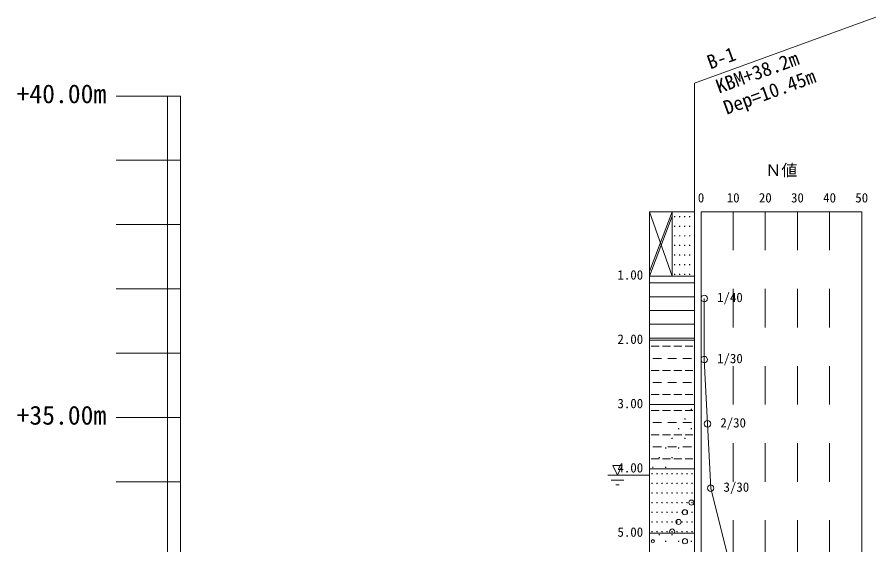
# Model space of a CAD drawing. Units: millimetres, scale not verified. Extents: x 3460 to 48790, y 9883 to 26226.
# Drawn here: x 3460 to 16819, y 18019 to 26226 of the extents above; entities that cross this region are included whole.
import ezdxf
from ezdxf.enums import TextEntityAlignment as Align

# ---------------------------------------------------------------- set-up
doc = ezdxf.new("R2010")
doc.units = ezdxf.units.MM
doc.header["$LTSCALE"] = 100
doc.linetypes.add('DASHED_SPACED', pattern=[12, 6, -6])
for name, color, linetype, lineweight in [('0_2', 7, 'Continuous', 13), ('1', 3, 'Continuous', 13), ('2', 7, 'Continuous', 13), ('3', 3, 'Continuous', 13), ('4', 3, 'Continuous', 13), ('5', 7, 'Continuous', 13), ('6', 7, 'Continuous', 13)]:
    doc.layers.add(name, color=color, linetype=linetype, lineweight=lineweight)
doc.styles.add('ＭＳ ゴシック', font='')
doc.styles.get('ＭＳ ゴシック').set_extended_font_data('MS Gothic')

msp = doc.modelspace()

# ---------------------------------------------------------------- linework, layer by layer
at = {"layer": '0_2', "color": 3}
for p, q in [((14000, 25200), (16819.1, 26226.1)), ((14000, 23200), (14000, 25200))]:
    msp.add_line(p, q, dxfattribs=at)
at = {"layer": '1'}
for p, q in [((12800, 19100), (12725, 19250)), ((12725, 19250), (12875, 19250)), ((12800, 19100), (12875, 19250)), ((12650, 19100), (12950, 19100)), ((12700, 19025), (12900, 19025)), ((12800, 19100), (13300, 19100)), ((12775, 18950), (12825, 18950))]:
    msp.add_line(p, q, dxfattribs=at)
at = {"layer": '2', "color": 3}
for p, q in [((14100, 23200), (16600, 23200)), ((14100, 12750), (14100, 23200)), ((16600, 23200), (16600, 12750))]:
    msp.add_line(p, q, dxfattribs=at)
at = {"layer": '2', "color": 4, "linetype": 'DASHED_SPACED'}
for p, q in [((14600, 23200), (14600, 12750)), ((15100, 23200), (15100, 12750)), ((15600, 23200), (15600, 12750)), ((16100, 23200), (16100, 12750))]:
    msp.add_line(p, q, dxfattribs=at)
at = {"layer": '2'}
for p, q in [((14150, 21850), (14150, 20900)), ((14150, 20900), (14200, 19900)), ((14200, 19900), (14250, 18900)), ((14250, 18900), (14500, 17900))]:
    msp.add_line(p, q, dxfattribs=at)
for centre in [(14150, 21850), (14150, 20900), (14200, 19900), (14250, 18900)]:
    msp.add_circle(centre, 50, dxfattribs=at)
at = {"layer": '3'}
for p, q in [((14100, 23200), (16600, 23200)), ((14100, 12750), (14100, 23200)), ((16600, 23200), (16600, 12750))]:
    msp.add_line(p, q, dxfattribs=at)
at = {"layer": '4'}
for p, q in [((14000, 23200), (13300, 23200)), ((13300, 23200), (13300, 12750)), ((14000, 12750), (14000, 23200)), ((13300, 22200), (14000, 22200)), ((13300, 21200), (14000, 21200)), ((13300, 20200), (14000, 20200)), ((13300, 19200), (14000, 19200)), ((13300, 18200), (14000, 18200))]:
    msp.add_line(p, q, dxfattribs=at)
at = {"layer": '5'}
for p, q in [((13650, 22200), (13300, 23200)), ((13300, 22270), (13650, 23200)), ((13300, 22200), (13650, 23130)), ((13650, 22200), (13650, 23200)), ((13681.4, 23125), (13696.4, 23125)), ((13688.9, 23117.5), (13688.9, 23132.5)), ((13759.2, 23125), (13774.2, 23125)), ((13766.7, 23117.5), (13766.7, 23132.5)), ((13836.9, 23125), (13851.9, 23125)), ((13844.4, 23117.5), (13844.4, 23132.5)), ((13914.7, 23125), (13929.7, 23125)), ((13922.2, 23117.5), (13922.2, 23132.5)), ((13992.5, 23125), (14000, 23125)), ((14000, 23117.5), (14000, 23132.5)), ((13688.9, 22967.5), (13688.9, 22982.5)), ((13766.7, 22967.5), (13766.7, 22982.5)), ((13844.4, 22967.5), (13844.4, 22982.5)), ((13922.2, 22967.5), (13922.2, 22982.5)), ((14000, 22967.5), (14000, 22982.5)), ((13681.4, 22975), (13696.4, 22975)), ((13759.2, 22975), (13774.2, 22975)), ((13836.9, 22975), (13851.9, 22975)), ((13914.7, 22975), (13929.7, 22975)), ((13992.5, 22975), (14000, 22975)), ((13681.4, 22825), (13696.4, 22825)), ((13688.9, 22817.5), (13688.9, 22832.5)), ((13759.2, 22825), (13774.2, 22825)), ((13766.7, 22817.5), (13766.7, 22832.5)), ((13836.9, 22825), (13851.9, 22825)), ((13844.4, 22817.5), (13844.4, 22832.5)), ((13914.7, 22825), (13929.7, 22825)), ((13922.2, 22817.5), (13922.2, 22832.5)), ((13992.5, 22825), (14000, 22825)), ((14000, 22817.5), (14000, 22832.5)), ((13681.4, 22675), (13696.4, 22675)), ((13688.9, 22667.5), (13688.9, 22682.5)), ((13759.2, 22675), (13774.2, 22675)), ((13766.7, 22667.5), (13766.7, 22682.5)), ((13836.9, 22675), (13851.9, 22675)), ((13844.4, 22667.5), (13844.4, 22682.5)), ((13914.7, 22675), (13929.7, 22675)), ((13922.2, 22667.5), (13922.2, 22682.5)), ((13992.5, 22675), (14000, 22675)), ((14000, 22667.5), (14000, 22682.5)), ((13681.4, 22525), (13696.4, 22525)), ((13688.9, 22517.5), (13688.9, 22532.5)), ((13759.2, 22525), (13774.2, 22525)), ((13766.7, 22517.5), (13766.7, 22532.5)), ((13836.9, 22525), (13851.9, 22525)), ((13844.4, 22517.5), (13844.4, 22532.5)), ((13914.7, 22525), (13929.7, 22525)), ((13922.2, 22517.5), (13922.2, 22532.5)), ((13992.5, 22525), (14000, 22525)), ((14000, 22517.5), (14000, 22532.5)), ((13681.4, 22375), (13696.4, 22375)), ((13688.9, 22367.5), (13688.9, 22382.5)), ((13759.2, 22375), (13774.2, 22375)), ((13766.7, 22367.5), (13766.7, 22382.5)), ((13836.9, 22375), (13851.9, 22375)), ((13844.4, 22367.5), (13844.4, 22382.5)), ((13914.7, 22375), (13929.7, 22375)), ((13922.2, 22367.5), (13922.2, 22382.5)), ((13992.5, 22375), (14000, 22375)), ((14000, 22367.5), (14000, 22382.5)), ((13681.4, 22225), (13696.4, 22225)), ((13688.9, 22217.5), (13688.9, 22232.5)), ((13759.2, 22225), (13774.2, 22225)), ((13766.7, 22217.5), (13766.7, 22232.5)), ((13836.9, 22225), (13851.9, 22225)), ((13844.4, 22217.5), (13844.4, 22232.5)), ((13914.7, 22225), (13929.7, 22225)), ((13922.2, 22217.5), (13922.2, 22232.5)), ((13992.5, 22225), (14000, 22225)), ((14000, 22217.5), (14000, 22232.5)), ((13300, 22092.9), (14000, 22092.9)), ((13300, 21878.6), (14000, 21878.6)), ((13300, 21664.3), (14000, 21664.3)), ((13300, 21450), (14000, 21450)), ((13300, 21235.7), (14000, 21235.7)), ((13326.2, 21106.2), (13448.8, 21106.2)), ((13501.2, 21106.2), (13623.8, 21106.2)), ((13676.2, 21106.2), (13798.8, 21106.2)), ((13851.2, 21106.2), (13973.8, 21106.2)), ((13351, 20918.8), (13482.3, 20918.8)), ((13584.4, 20918.8), (13715.6, 20918.8)), ((13817.7, 20918.8), (13949, 20918.8)), ((13326.2, 20731.2), (13448.8, 20731.2)), ((13501.2, 20731.2), (13623.8, 20731.2)), ((13676.2, 20731.2), (13798.8, 20731.2)), ((13851.2, 20731.2), (13973.8, 20731.2)), ((13351, 20543.8), (13482.3, 20543.8)), ((13584.4, 20543.8), (13715.6, 20543.8)), ((13817.7, 20543.8), (13949, 20543.8)), ((13326.2, 20356.2), (13448.8, 20356.2)), ((13501.2, 20356.2), (13623.8, 20356.2)), ((13676.2, 20356.2), (13798.8, 20356.2)), ((13851.2, 20356.2), (13973.8, 20356.2)), ((13326.2, 20106.2), (13448.8, 20106.2)), ((13501.2, 20106.2), (13623.8, 20106.2)), ((13676.2, 20106.2), (13798.8, 20106.2)), ((13851.2, 20106.2), (13973.8, 20106.2)), ((13942.5, 20125), (13957.5, 20125)), ((13950, 20117.5), (13950, 20132.5)), ((13351, 19918.8), (13482.3, 19918.8)), ((13584.4, 19918.8), (13715.6, 19918.8)), ((13817.7, 19918.8), (13949, 19918.8)), ((13842.5, 19975), (13857.5, 19975)), ((13850, 19967.5), (13850, 19982.5)), ((13742.5, 19825), (13757.5, 19825)), ((13750, 19817.5), (13750, 19832.5)), ((13942.5, 19825), (13957.5, 19825)), ((13950, 19817.5), (13950, 19832.5)), ((13326.2, 19731.2), (13448.8, 19731.2)), ((13501.2, 19731.2), (13623.8, 19731.2)), ((13642.5, 19675), (13657.5, 19675)), ((13650, 19667.5), (13650, 19682.5)), ((13676.2, 19731.2), (13798.8, 19731.2)), ((13842.5, 19675), (13857.5, 19675)), ((13850, 19667.5), (13850, 19682.5)), ((13851.2, 19731.2), (13973.8, 19731.2)), ((13351, 19543.8), (13482.3, 19543.8)), ((13542.5, 19525), (13557.5, 19525)), ((13550, 19517.5), (13550, 19532.5)), ((13584.4, 19543.8), (13715.6, 19543.8)), ((13742.5, 19525), (13757.5, 19525)), ((13750, 19517.5), (13750, 19532.5)), ((13817.7, 19543.8), (13949, 19543.8)), ((13442.5, 19375), (13457.5, 19375)), ((13450, 19367.5), (13450, 19382.5)), ((13642.5, 19375), (13657.5, 19375)), ((13650, 19367.5), (13650, 19382.5)), ((13326.2, 19356.2), (13448.8, 19356.2)), ((13501.2, 19356.2), (13623.8, 19356.2)), ((13676.2, 19356.2), (13798.8, 19356.2)), ((13851.2, 19356.2), (13973.8, 19356.2)), ((13331.4, 19125), (13346.4, 19125)), ((13338.9, 19117.5), (13338.9, 19132.5)), ((13342.5, 19225), (13357.5, 19225)), ((13350, 19217.5), (13350, 19232.5)), ((13409.2, 19125), (13424.2, 19125)), ((13416.7, 19117.5), (13416.7, 19132.5)), ((13486.9, 19125), (13501.9, 19125)), ((13494.4, 19117.5), (13494.4, 19132.5)), ((13542.5, 19225), (13557.5, 19225)), ((13550, 19217.5), (13550, 19232.5)), ((13564.7, 19125), (13579.7, 19125)), ((13572.2, 19117.5), (13572.2, 19132.5)), ((13642.5, 19125), (13657.5, 19125)), ((13650, 19117.5), (13650, 19132.5)), ((13720.3, 19125), (13735.3, 19125)), ((13727.8, 19117.5), (13727.8, 19132.5)), ((13798.1, 19125), (13813.1, 19125)), ((13805.6, 19117.5), (13805.6, 19132.5)), ((13875.8, 19125), (13890.8, 19125)), ((13883.3, 19117.5), (13883.3, 19132.5)), ((13953.6, 19125), (13968.6, 19125)), ((13961.1, 19117.5), (13961.1, 19132.5)), ((13331.4, 18975), (13346.4, 18975)), ((13338.9, 18967.5), (13338.9, 18982.5)), ((13409.2, 18975), (13424.2, 18975)), ((13416.7, 18967.5), (13416.7, 18982.5)), ((13486.9, 18975), (13501.9, 18975)), ((13494.4, 18967.5), (13494.4, 18982.5)), ((13564.7, 18975), (13579.7, 18975)), ((13572.2, 18967.5), (13572.2, 18982.5)), ((13642.5, 18975), (13657.5, 18975)), ((13650, 18967.5), (13650, 18982.5)), ((13720.3, 18975), (13735.3, 18975)), ((13727.8, 18967.5), (13727.8, 18982.5)), ((13798.1, 18975), (13813.1, 18975)), ((13805.6, 18967.5), (13805.6, 18982.5)), ((13875.8, 18975), (13890.8, 18975)), ((13883.3, 18967.5), (13883.3, 18982.5)), ((13953.6, 18975), (13968.6, 18975)), ((13961.1, 18967.5), (13961.1, 18982.5)), ((13331.4, 18825), (13346.4, 18825)), ((13338.9, 18817.5), (13338.9, 18832.5)), ((13409.2, 18825), (13424.2, 18825)), ((13416.7, 18817.5), (13416.7, 18832.5)), ((13486.9, 18825), (13501.9, 18825)), ((13494.4, 18817.5), (13494.4, 18832.5)), ((13564.7, 18825), (13579.7, 18825)), ((13572.2, 18817.5), (13572.2, 18832.5)), ((13642.5, 18825), (13657.5, 18825)), ((13650, 18817.5), (13650, 18832.5)), ((13720.3, 18825), (13735.3, 18825)), ((13727.8, 18817.5), (13727.8, 18832.5)), ((13798.1, 18825), (13813.1, 18825)), ((13805.6, 18817.5), (13805.6, 18832.5)), ((13875.8, 18825), (13890.8, 18825)), ((13883.3, 18817.5), (13883.3, 18832.5)), ((13953.6, 18825), (13968.6, 18825)), ((13961.1, 18817.5), (13961.1, 18832.5)), ((13331.4, 18675), (13346.4, 18675)), ((13338.9, 18667.5), (13338.9, 18682.5)), ((13409.2, 18675), (13424.2, 18675)), ((13416.7, 18667.5), (13416.7, 18682.5)), ((13486.9, 18675), (13501.9, 18675)), ((13494.4, 18667.5), (13494.4, 18682.5)), ((13564.7, 18675), (13579.7, 18675)), ((13572.2, 18667.5), (13572.2, 18682.5)), ((13642.5, 18675), (13657.5, 18675)), ((13650, 18667.5), (13650, 18682.5)), ((13720.3, 18675), (13735.3, 18675)), ((13727.8, 18667.5), (13727.8, 18682.5)), ((13798.1, 18675), (13813.1, 18675)), ((13805.6, 18667.5), (13805.6, 18682.5)), ((13875.8, 18675), (13890.8, 18675)), ((13883.3, 18667.5), (13883.3, 18682.5)), ((13953.6, 18675), (13968.6, 18675)), ((13961.1, 18667.5), (13961.1, 18682.5)), ((13331.4, 18525), (13346.4, 18525)), ((13338.9, 18517.5), (13338.9, 18532.5)), ((13409.2, 18525), (13424.2, 18525)), ((13416.7, 18517.5), (13416.7, 18532.5)), ((13486.9, 18525), (13501.9, 18525)), ((13494.4, 18517.5), (13494.4, 18532.5)), ((13564.7, 18525), (13579.7, 18525)), ((13572.2, 18517.5), (13572.2, 18532.5)), ((13642.5, 18525), (13657.5, 18525)), ((13650, 18517.5), (13650, 18532.5)), ((13720.3, 18525), (13735.3, 18525)), ((13727.8, 18517.5), (13727.8, 18532.5)), ((13798.1, 18525), (13813.1, 18525)), ((13805.6, 18517.5), (13805.6, 18532.5)), ((13875.8, 18525), (13890.8, 18525)), ((13883.3, 18517.5), (13883.3, 18532.5)), ((13953.6, 18525), (13968.6, 18525)), ((13961.1, 18517.5), (13961.1, 18532.5)), ((13331.4, 18375), (13346.4, 18375)), ((13338.9, 18367.5), (13338.9, 18382.5)), ((13409.2, 18375), (13424.2, 18375)), ((13416.7, 18367.5), (13416.7, 18382.5)), ((13486.9, 18375), (13501.9, 18375)), ((13494.4, 18367.5), (13494.4, 18382.5)), ((13564.7, 18375), (13579.7, 18375)), ((13572.2, 18367.5), (13572.2, 18382.5)), ((13642.5, 18375), (13657.5, 18375)), ((13650, 18367.5), (13650, 18382.5)), ((13720.3, 18375), (13735.3, 18375)), ((13727.8, 18367.5), (13727.8, 18382.5)), ((13798.1, 18375), (13813.1, 18375)), ((13805.6, 18367.5), (13805.6, 18382.5)), ((13875.8, 18375), (13890.8, 18375)), ((13883.3, 18367.5), (13883.3, 18382.5)), ((13953.6, 18375), (13968.6, 18375)), ((13961.1, 18367.5), (13961.1, 18382.5)), ((13331.4, 18225), (13346.4, 18225)), ((13338.9, 18217.5), (13338.9, 18232.5)), ((13409.2, 18225), (13424.2, 18225)), ((13416.7, 18217.5), (13416.7, 18232.5)), ((13442.5, 18175), (13457.5, 18175)), ((13450, 18167.5), (13450, 18182.5)), ((13486.9, 18225), (13501.9, 18225)), ((13494.4, 18217.5), (13494.4, 18232.5)), ((13564.7, 18225), (13579.7, 18225)), ((13572.2, 18217.5), (13572.2, 18232.5)), ((13642.5, 18225), (13657.5, 18225)), ((13642.5, 18175), (13657.5, 18175)), ((13650, 18217.5), (13650, 18232.5)), ((13650, 18167.5), (13650, 18182.5)), ((13720.3, 18225), (13735.3, 18225)), ((13727.8, 18217.5), (13727.8, 18232.5)), ((13798.1, 18225), (13813.1, 18225)), ((13805.6, 18217.5), (13805.6, 18232.5)), ((13875.8, 18225), (13890.8, 18225)), ((13883.3, 18217.5), (13883.3, 18232.5)), ((13953.6, 18225), (13968.6, 18225)), ((13961.1, 18217.5), (13961.1, 18232.5)), ((13542.5, 18075), (13557.5, 18075)), ((13550, 18067.5), (13550, 18082.5)), ((13742.5, 18075), (13757.5, 18075)), ((13750, 18067.5), (13750, 18082.5)), ((13942.5, 18075), (13957.5, 18075)), ((13950, 18067.5), (13950, 18082.5))]:
    msp.add_line(p, q, dxfattribs=at)
for centre, radius in [((13950, 18675), 40), ((13850, 18525), 40), ((13750, 18375), 40), ((13350, 18075), 25), ((13850, 18075), 40)]:
    msp.add_circle(centre, radius, dxfattribs=at)
msp.add_arc((13650, 18225), 40, 321.31781, 218.68219, dxfattribs=at)
at = {"layer": '6'}
for p, q in [((6000, 25000), (5000, 25000)), ((5800, 10000), (5800, 25000)), ((6000, 10000), (6000, 25000)), ((6000, 24000), (5000, 24000)), ((6000, 23000), (5000, 23000)), ((6000, 22000), (5000, 22000)), ((6000, 21000), (5000, 21000)), ((6000, 20000), (5000, 20000)), ((6000, 19000), (5000, 19000))]:
    msp.add_line(p, q, dxfattribs=at)

# ---------------------------------------------------------------- texts
at = {"layer": '0_2', "style": 'ＭＳ ゴシック'}
for s, p in [('B-1', (14264.8, 25349.6)), ('KBM+38.2m', (14401.6, 24973.7)), ('Dep=10.45m', (14521.3, 24644.8))]:
    msp.add_text(s, height=219.9, rotation=20, dxfattribs=at).set_placement(p, align=Align.BOTTOM_LEFT)
at = {"layer": '2', "style": 'ＭＳ ゴシック'}
for s, height, p in [('Ｎ値', 183.3, (15100, 23700)), ('0', 146.6, (14050, 23300)), ('10', 146.6, (14500, 23300)), ('20', 146.6, (15000, 23300)), ('30', 146.6, (15500, 23300)), ('40', 146.6, (16000, 23300)), ('50', 146.6, (16500, 23300)), ('1/40', 146.6, (14350, 21750)), ('1/30', 146.6, (14350, 20800)), ('2/30', 146.6, (14400, 19800)), ('3/30', 146.6, (14450, 18800))]:
    msp.add_text(s, height=height, dxfattribs=at).set_placement(p, align=Align.BOTTOM_LEFT)
at = {"layer": '4', "color": 7, "style": 'ＭＳ ゴシック'}
for s, p in [('1.00', (12800, 22100)), ('2.00', (12800, 21100)), ('3.00', (12800, 20100)), ('4.00', (12800, 19100)), ('5.00', (12800, 18100))]:
    msp.add_text(s, height=146.6, dxfattribs=at).set_placement(p, align=Align.BOTTOM_LEFT)
at = {"layer": '6', "style": 'ＭＳ ゴシック'}
for s, p in [('+40.00m', (3450, 24800)), ('+35.00m', (3450, 19800))]:
    msp.add_text(s, height=293.3, dxfattribs=at).set_placement(p, align=Align.BOTTOM_LEFT)

doc.saveas('drawing.dxf')
